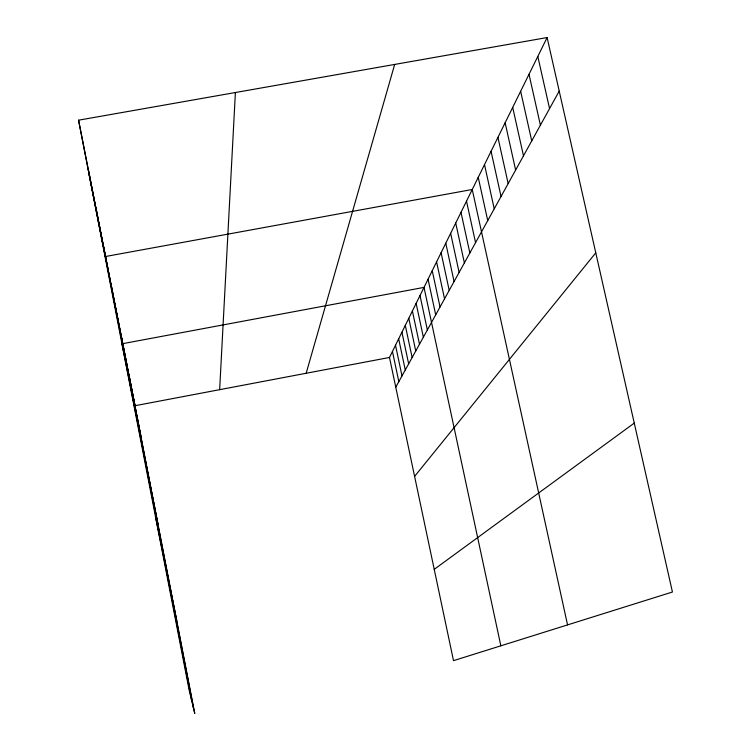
<?xml version="1.0" encoding="UTF-8"?>
<svg xmlns="http://www.w3.org/2000/svg" width="751" height="751" viewBox="0 0 751 751"><rect width="100%" height="100%" fill="white"/><g stroke="black" fill="none" stroke-linecap="round" stroke-linejoin="round"><path stroke-width="1.13" d="M219.649 389.675L235.392 92.533M306.164 373.266L394.679 64.436M547.113 37.55L672.436 592.013L453.51 660.655L389.487 357.467L547.113 37.55L78.564 120.188L189.149 690.075L194.762 713.45L129.416 377.321M395.768 387.187L559.213 91.106M414.599 476.378L595.768 252.834M434.228 569.352L634.257 423.104M389.487 357.467L135.03 405.718L78.564 120.188M122.76 343.648L424.015 287.389L500.851 645.813M105.525 256.504L472.238 189.496L567.549 624.898M537.81 56.419L549.563 108.595M529.004 74.302L540.41 125.164M520.64 91.275L531.727 140.888M512.698 107.393L523.485 155.832M505.132 122.742L515.637 170.045M497.932 137.358L508.164 183.582M491.06 151.298L501.039 196.49M484.508 164.61L494.233 208.816M478.237 177.33L487.737 220.587M466.502 201.155L475.561 242.639M460.992 212.326L469.854 252.984M455.716 223.038L464.381 262.897M450.647 233.336L459.124 272.416M445.775 243.221L454.073 281.569M441.09 252.73L449.211 290.365M436.575 261.883L444.545 298.832M432.238 270.698L440.039 306.981M428.051 279.194L435.702 314.838M419.997 295.528L427.366 329.942M416.129 303.385L423.357 337.208M412.393 310.97L419.49 344.221M408.788 318.293L415.754 350.989M405.296 325.371L412.139 357.523M401.926 332.214L408.647 363.85M398.668 338.832L405.268 369.971M395.505 345.244L402.001 375.894M392.454 351.449L398.828 381.63M155.438 516.378L176.776 620.767M121.484 341.358L158.452 526.395M89.238 175.199L140.888 435.89M121.315 336.373L193.561 708.437M111.439 286.422L126.994 365.775M103.375 245.633L191.852 701.34M96.297 209.867L109.89 279.447M88.12 168.524L103.103 245.201"/></g></svg>
